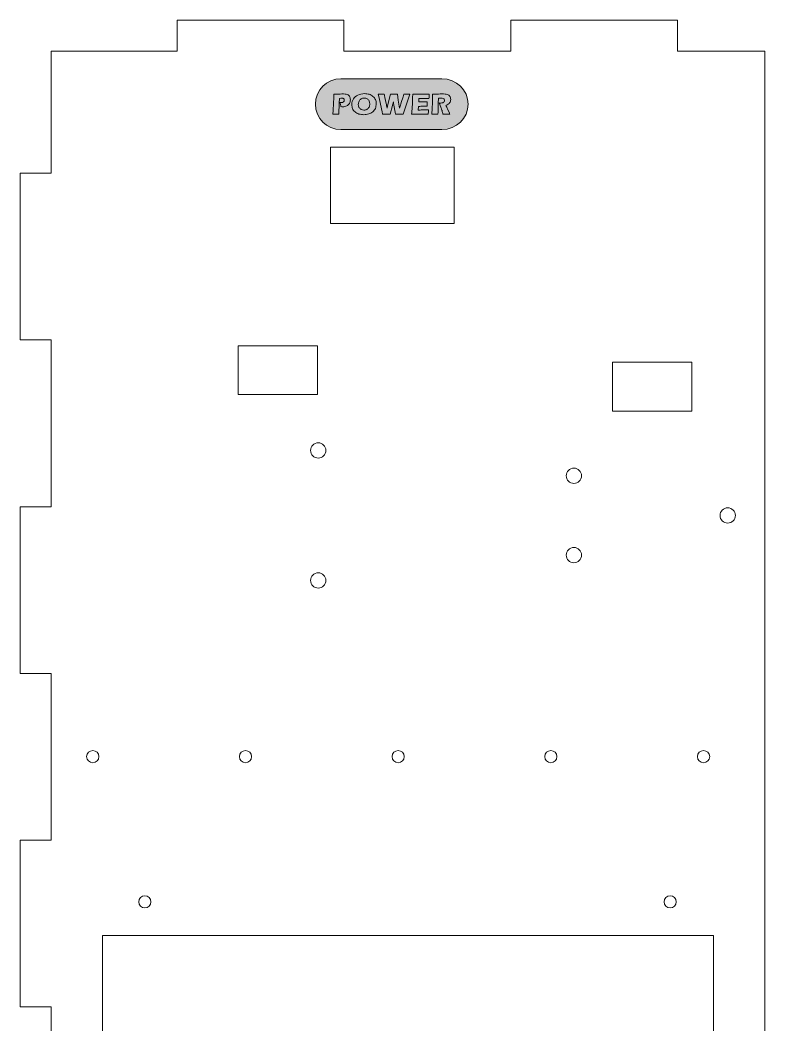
# Model space of a CAD drawing. Header units: millimetres. Extents: x -102 to 579, y -399 to 127.
# Drawn here: x -101.2 to 20.7, y -234.4 to -69.8 of the extents above; entities that cross this region are included whole.
import ezdxf

# ---------------------------------------------------------------- set-up
doc = ezdxf.new("R2010")
doc.units = ezdxf.units.MM
doc.header["$MEASUREMENT"] = 0
doc.layers.add('Layer 1', color=7, linetype='Continuous')
doc.layers.add('Layer 2', color=7, linetype='Continuous')

# ---------------------------------------------------------------- blocks, each defined once
blk = doc.blocks.new('block 142')
at = {"layer": 'Layer 1', "color": 7, "lineweight": 5, "true_color": 0xffffff}
blk.add_open_spline([(9.65, -190.49), (9.65, -189.94), (10.1, -189.49), (10.65, -189.49), (11.2, -189.49), (11.65, -189.94), (11.65, -190.49), (11.65, -191.05), (11.2, -191.49), (10.65, -191.49), (10.1, -191.49), (9.65, -191.05), (9.65, -190.49), (9.65, -190.49), (9.65, -190.49), (9.65, -190.49)], degree=3, knots=[0, 0, 0, 0, 1, 1, 1, 2, 2, 2, 3, 3, 3, 4, 4, 4, 5, 5, 5, 5], dxfattribs=at)
blk = doc.blocks.new('block 143')
at = {"layer": 'Layer 1', "color": 7, "lineweight": 5, "true_color": 0xffffff}
blk.add_open_spline([(-15.35, -190.49), (-15.35, -189.94), (-14.9, -189.49), (-14.35, -189.49), (-13.79, -189.49), (-13.35, -189.94), (-13.35, -190.49), (-13.35, -191.05), (-13.79, -191.49), (-14.35, -191.49), (-14.9, -191.49), (-15.35, -191.05), (-15.35, -190.49), (-15.35, -190.49), (-15.35, -190.49), (-15.35, -190.49)], degree=3, knots=[0, 0, 0, 0, 1, 1, 1, 2, 2, 2, 3, 3, 3, 4, 4, 4, 5, 5, 5, 5], dxfattribs=at)
blk = doc.blocks.new('block 144')
at = {"layer": 'Layer 1', "color": 7, "lineweight": 5, "true_color": 0xffffff}
blk.add_open_spline([(-11.83, -144.48), (-11.83, -143.79), (-11.27, -143.23), (-10.58, -143.23), (-9.89, -143.23), (-9.33, -143.79), (-9.33, -144.48), (-9.33, -145.17), (-9.89, -145.73), (-10.58, -145.73), (-11.27, -145.73), (-11.83, -145.17), (-11.83, -144.48), (-11.83, -144.48), (-11.83, -144.48), (-11.83, -144.48)], degree=3, knots=[0, 0, 0, 0, 1, 1, 1, 2, 2, 2, 3, 3, 3, 4, 4, 4, 5, 5, 5, 5], dxfattribs=at)
blk = doc.blocks.new('block 145')
at = {"layer": 'Layer 1', "color": 7, "lineweight": 5, "true_color": 0xffffff}
blk.add_open_spline([(-11.83, -157.48), (-11.83, -156.79), (-11.27, -156.23), (-10.58, -156.23), (-9.89, -156.23), (-9.33, -156.79), (-9.33, -157.48), (-9.33, -158.17), (-9.89, -158.73), (-10.58, -158.73), (-11.27, -158.73), (-11.83, -158.17), (-11.83, -157.48), (-11.83, -157.48), (-11.83, -157.48), (-11.83, -157.48)], degree=3, knots=[0, 0, 0, 0, 1, 1, 1, 2, 2, 2, 3, 3, 3, 4, 4, 4, 5, 5, 5, 5], dxfattribs=at)
blk = doc.blocks.new('block 146')
at = {"layer": 'Layer 1', "color": 7, "lineweight": 5, "true_color": 0xffffff}
blk.add_open_spline([(-53.68, -161.63), (-53.68, -160.94), (-53.12, -160.38), (-52.43, -160.38), (-51.74, -160.38), (-51.18, -160.94), (-51.18, -161.63), (-51.18, -162.32), (-51.74, -162.88), (-52.43, -162.88), (-53.12, -162.88), (-53.68, -162.32), (-53.68, -161.63), (-53.68, -161.63), (-53.68, -161.63), (-53.68, -161.63)], degree=3, knots=[0, 0, 0, 0, 1, 1, 1, 2, 2, 2, 3, 3, 3, 4, 4, 4, 5, 5, 5, 5], dxfattribs=at)
blk = doc.blocks.new('block 147')
at = {"layer": 'Layer 1', "color": 7, "lineweight": 5, "true_color": 0xffffff}
blk.add_open_spline([(-53.68, -140.33), (-53.68, -139.64), (-53.12, -139.08), (-52.43, -139.08), (-51.74, -139.08), (-51.18, -139.64), (-51.18, -140.33), (-51.18, -141.02), (-51.74, -141.58), (-52.43, -141.58), (-53.12, -141.58), (-53.68, -141.02), (-53.68, -140.33), (-53.68, -140.33), (-53.68, -140.33), (-53.68, -140.33)], degree=3, knots=[0, 0, 0, 0, 1, 1, 1, 2, 2, 2, 3, 3, 3, 4, 4, 4, 5, 5, 5, 5], dxfattribs=at)
blk = doc.blocks.new('block 148')
at = {"layer": 'Layer 1', "color": 7, "lineweight": 5, "true_color": 0xffffff}
blk.add_open_spline([(-81.81, -214.28), (-81.81, -213.73), (-81.37, -213.28), (-80.81, -213.28), (-80.26, -213.28), (-79.81, -213.73), (-79.81, -214.28), (-79.81, -214.84), (-80.26, -215.28), (-80.81, -215.28), (-81.37, -215.28), (-81.81, -214.84), (-81.81, -214.28), (-81.81, -214.28), (-81.81, -214.28), (-81.81, -214.28)], degree=3, knots=[0, 0, 0, 0, 1, 1, 1, 2, 2, 2, 3, 3, 3, 4, 4, 4, 5, 5, 5, 5], dxfattribs=at)
blk = doc.blocks.new('block 149')
at = {"layer": 'Layer 1', "color": 7, "lineweight": 5, "true_color": 0xffffff}
blk.add_open_spline([(4.19, -214.28), (4.19, -213.73), (4.63, -213.28), (5.19, -213.28), (5.74, -213.28), (6.19, -213.73), (6.19, -214.28), (6.19, -214.84), (5.74, -215.28), (5.19, -215.28), (4.63, -215.28), (4.19, -214.84), (4.19, -214.28), (4.19, -214.28), (4.19, -214.28), (4.19, -214.28)], degree=3, knots=[0, 0, 0, 0, 1, 1, 1, 2, 2, 2, 3, 3, 3, 4, 4, 4, 5, 5, 5, 5], dxfattribs=at)
blk = doc.blocks.new('block 152')
at = {"layer": 'Layer 1', "color": 7, "lineweight": 5, "true_color": 0xffffff}
blk.add_open_spline([(13.35, -150.98), (13.35, -150.29), (13.91, -149.73), (14.6, -149.73), (15.29, -149.73), (15.85, -150.29), (15.85, -150.98), (15.85, -151.67), (15.29, -152.23), (14.6, -152.23), (13.91, -152.23), (13.35, -151.67), (13.35, -150.98), (13.35, -150.98), (13.35, -150.98), (13.35, -150.98)], degree=3, knots=[0, 0, 0, 0, 1, 1, 1, 2, 2, 2, 3, 3, 3, 4, 4, 4, 5, 5, 5, 5], dxfattribs=at)
blk = doc.blocks.new('block 153')
at = {"layer": 'Layer 1', "color": 7, "lineweight": 5, "true_color": 0xffffff}
blk.add_open_spline([(-40.34, -190.49), (-40.34, -189.94), (-39.9, -189.49), (-39.34, -189.49), (-38.79, -189.49), (-38.34, -189.94), (-38.34, -190.49), (-38.34, -191.05), (-38.79, -191.49), (-39.34, -191.49), (-39.9, -191.49), (-40.34, -191.05), (-40.34, -190.49), (-40.34, -190.49), (-40.34, -190.49), (-40.34, -190.49)], degree=3, knots=[0, 0, 0, 0, 1, 1, 1, 2, 2, 2, 3, 3, 3, 4, 4, 4, 5, 5, 5, 5], dxfattribs=at)
blk = doc.blocks.new('block 154')
at = {"layer": 'Layer 1', "color": 7, "lineweight": 5, "true_color": 0xffffff}
blk.add_open_spline([(-65.34, -190.49), (-65.34, -189.94), (-64.89, -189.49), (-64.34, -189.49), (-63.79, -189.49), (-63.34, -189.94), (-63.34, -190.49), (-63.34, -191.05), (-63.79, -191.49), (-64.34, -191.49), (-64.89, -191.49), (-65.34, -191.05), (-65.34, -190.49), (-65.34, -190.49), (-65.34, -190.49), (-65.34, -190.49)], degree=3, knots=[0, 0, 0, 0, 1, 1, 1, 2, 2, 2, 3, 3, 3, 4, 4, 4, 5, 5, 5, 5], dxfattribs=at)
blk = doc.blocks.new('block 155')
at = {"layer": 'Layer 1', "color": 7, "lineweight": 5, "true_color": 0xffffff}
blk.add_open_spline([(-90.34, -190.49), (-90.34, -189.94), (-89.89, -189.49), (-89.34, -189.49), (-88.79, -189.49), (-88.34, -189.94), (-88.34, -190.49), (-88.34, -191.05), (-88.79, -191.49), (-89.34, -191.49), (-89.89, -191.49), (-90.34, -191.05), (-90.34, -190.49), (-90.34, -190.49), (-90.34, -190.49), (-90.34, -190.49)], degree=3, knots=[0, 0, 0, 0, 1, 1, 1, 2, 2, 2, 3, 3, 3, 4, 4, 4, 5, 5, 5, 5], dxfattribs=at)
blk = doc.blocks.new('block 156')
at = {"layer": 'Layer 1', "color": 7, "lineweight": 5, "true_color": 0xffffff}
for points in [[(-96.15, -122.24), (-96.15, -149.55), (-101.23, -149.55), (-101.23, -176.85), (-96.15, -176.85), (-96.15, -204.16), (-101.23, -204.16), (-101.23, -231.46), (-96.15, -231.46), (-96.15, -258.77)], [(20.69, -306.06), (20.69, -74.92), (6.39, -74.92), (6.39, -69.84), (-20.91, -69.84), (-20.91, -74.92), (-48.22, -74.92), (-48.22, -69.84), (-75.52, -69.84), (-75.52, -74.92), (-96.15, -74.92), (-96.15, -94.94), (-101.23, -94.94), (-101.23, -122.24), (-96.15, -122.24)]]:
    blk.add_lwpolyline(points, dxfattribs=at)
blk = doc.blocks.new('block 157')
at = {"layer": 'Layer 1', "color": 7, "lineweight": 5, "true_color": 0xffffff}
blk.add_lwpolyline([(-65.55, -131.19), (-65.55, -123.19), (-52.55, -123.19), (-52.55, -131.19), (-65.55, -131.19)], dxfattribs=at)
blk = doc.blocks.new('block 158')
at = {"layer": 'Layer 1', "color": 7, "lineweight": 5, "true_color": 0xffffff}
blk.add_lwpolyline([(-4.27, -133.88), (-4.27, -125.88), (8.73, -125.88), (8.73, -133.88), (-4.27, -133.88)], dxfattribs=at)
blk = doc.blocks.new('block 159')
at = {"layer": 'Layer 1', "color": 7, "lineweight": 5, "true_color": 0xffffff}
blk.add_lwpolyline([(-87.73, -281.8), (-87.73, -219.8), (12.27, -219.8), (12.27, -281.8), (-87.73, -281.8)], dxfattribs=at)
blk = doc.blocks.new('block 160')
at = {"layer": 'Layer 1', "color": 7, "lineweight": 5, "true_color": 0xffffff}
blk.add_lwpolyline([(-30.15, -90.67), (-30.15, -103.17), (-50.4, -103.17), (-50.4, -90.67), (-30.15, -90.67)], dxfattribs=at)
blk = doc.blocks.new('block 140')
at = {"layer": 'Layer 1'}
for name in ['block 156', 'block 160', 'block 157', 'block 158', 'block 147', 'block 144', 'block 152', 'block 145', 'block 146', 'block 155', 'block 154', 'block 153', 'block 143', 'block 142', 'block 148', 'block 149', 'block 159']:
    blk.add_blockref(name, (0, 0), dxfattribs=at)
blk = doc.blocks.new('block 200')
at = {"layer": 'Layer 2', "true_color": 0x000000}
h = blk.add_hatch(color=18, dxfattribs=at)
h.dxf.hatch_style = 2
edge = h.paths.add_edge_path()
edge.add_spline(control_points=[(-50.03, -85.27), (-50.03, -85.27), (-49.98, -84.65), (-49.98, -84.65), (-49.98, -84.65), (-49.92, -83.43), (-49.92, -83.43), (-49.92, -83.43), (-49.89, -82.57), (-49.89, -82.57), (-49.89, -82.48), (-49.89, -82.39), (-49.89, -82.3), (-49.89, -82.23), (-49.89, -82.11), (-49.89, -81.95), (-49.68, -81.96), (-49.5, -81.96), (-49.37, -81.96), (-49.25, -81.96), (-49.08, -81.96), (-48.86, -81.95), (-48.64, -81.94), (-48.46, -81.94), (-48.31, -81.94), (-48.09, -81.94), (-47.93, -81.95), (-47.83, -81.98), (-47.72, -82.01), (-47.63, -82.05), (-47.54, -82.11), (-47.46, -82.17), (-47.39, -82.24), (-47.33, -82.32), (-47.28, -82.4), (-47.24, -82.49), (-47.21, -82.59), (-47.18, -82.69), (-47.17, -82.79), (-47.17, -82.9), (-47.17, -83.12), (-47.22, -83.32), (-47.33, -83.5), (-47.43, -83.67), (-47.58, -83.81), (-47.77, -83.9), (-47.96, -83.99), (-48.18, -84.03), (-48.42, -84.03), (-48.5, -84.03), (-48.6, -84.02), (-48.72, -84), (-48.73, -83.93), (-48.76, -83.82), (-48.79, -83.67), (-48.83, -83.52), (-48.86, -83.41), (-48.88, -83.34), (-48.81, -83.36), (-48.73, -83.36), (-48.66, -83.36), (-48.49, -83.36), (-48.37, -83.32), (-48.29, -83.25), (-48.21, -83.17), (-48.17, -83.07), (-48.17, -82.96), (-48.17, -82.9), (-48.18, -82.85), (-48.2, -82.81), (-48.22, -82.77), (-48.24, -82.73), (-48.28, -82.7), (-48.32, -82.68), (-48.36, -82.66), (-48.41, -82.65), (-48.46, -82.64), (-48.51, -82.64), (-48.57, -82.64), (-48.63, -82.64), (-48.69, -82.64), (-48.75, -82.64), (-48.75, -82.64), (-48.96, -82.66), (-48.96, -82.66), (-48.98, -82.97), (-48.99, -83.32), (-49.01, -83.7), (-49.03, -84.4), (-49.04, -84.82), (-49.04, -84.96), (-49.04, -84.96), (-49.04, -85.27), (-49.04, -85.27), (-49.04, -85.27), (-49.52, -85.27), (-49.52, -85.27), (-49.59, -85.27), (-49.76, -85.27), (-50.03, -85.27)], knot_values=[0, 0, 0, 0, 1, 1, 1, 2, 2, 2, 3, 3, 3, 4, 4, 4, 5, 5, 5, 6, 6, 6, 7, 7, 7, 8, 8, 8, 9, 9, 9, 10, 10, 10, 11, 11, 11, 12, 12, 12, 13, 13, 13, 14, 14, 14, 15, 15, 15, 16, 16, 16, 17, 17, 17, 18, 18, 18, 19, 19, 19, 20, 20, 20, 21, 21, 21, 22, 22, 22, 23, 23, 23, 24, 24, 24, 25, 25, 25, 26, 26, 26, 27, 27, 27, 28, 28, 28, 29, 29, 29, 30, 30, 30, 31, 31, 31, 32, 32, 32, 33, 33, 33, 33], degree=3, periodic=1)
h = blk.add_hatch(color=18, dxfattribs=at)
h.dxf.hatch_style = 2
edge = h.paths.add_edge_path()
edge.add_spline(control_points=[(-44.85, -81.89), (-44.59, -81.89), (-44.34, -81.93), (-44.1, -82), (-43.86, -82.06), (-43.65, -82.18), (-43.47, -82.33), (-43.29, -82.48), (-43.16, -82.66), (-43.07, -82.86), (-42.98, -83.06), (-42.94, -83.29), (-42.94, -83.55), (-42.94, -83.82), (-42.99, -84.07), (-43.08, -84.3), (-43.18, -84.52), (-43.32, -84.72), (-43.51, -84.88), (-43.69, -85.03), (-43.91, -85.15), (-44.17, -85.22), (-44.43, -85.3), (-44.69, -85.34), (-44.97, -85.34), (-45.24, -85.34), (-45.51, -85.3), (-45.76, -85.23), (-46.01, -85.15), (-46.23, -85.04), (-46.41, -84.88), (-46.6, -84.72), (-46.73, -84.54), (-46.81, -84.34), (-46.88, -84.14), (-46.92, -83.92), (-46.92, -83.68), (-46.92, -83.32), (-46.84, -83.01), (-46.68, -82.75), (-46.51, -82.48), (-46.27, -82.27), (-45.95, -82.12), (-45.62, -81.97), (-45.26, -81.89), (-44.85, -81.89)], knot_values=[0, 0, 0, 0, 1, 1, 1, 2, 2, 2, 3, 3, 3, 4, 4, 4, 5, 5, 5, 6, 6, 6, 7, 7, 7, 8, 8, 8, 9, 9, 9, 10, 10, 10, 11, 11, 11, 12, 12, 12, 13, 13, 13, 14, 14, 14, 15, 15, 15, 15], degree=3, periodic=1)
edge = h.paths.add_edge_path()
edge.add_spline(control_points=[(-44.9, -82.62), (-45.08, -82.62), (-45.25, -82.67), (-45.4, -82.76), (-45.55, -82.85), (-45.67, -82.98), (-45.75, -83.14), (-45.83, -83.3), (-45.87, -83.48), (-45.87, -83.67), (-45.87, -83.84), (-45.83, -83.99), (-45.76, -84.14), (-45.69, -84.28), (-45.57, -84.39), (-45.42, -84.47), (-45.27, -84.55), (-45.11, -84.59), (-44.94, -84.59), (-44.77, -84.59), (-44.6, -84.55), (-44.45, -84.46), (-44.3, -84.37), (-44.19, -84.24), (-44.11, -84.08), (-44.03, -83.91), (-43.99, -83.74), (-43.99, -83.57), (-43.99, -83.39), (-44.03, -83.23), (-44.1, -83.09), (-44.17, -82.94), (-44.28, -82.82), (-44.42, -82.74), (-44.56, -82.66), (-44.72, -82.62), (-44.9, -82.62)], knot_values=[0, 0, 0, 0, 1, 1, 1, 2, 2, 2, 3, 3, 3, 4, 4, 4, 5, 5, 5, 6, 6, 6, 7, 7, 7, 8, 8, 8, 9, 9, 9, 10, 10, 10, 11, 11, 11, 12, 12, 12, 12], degree=3, periodic=1)
h = blk.add_hatch(color=18, dxfattribs=at)
h.dxf.hatch_style = 2
edge = h.paths.add_edge_path()
edge.add_spline(control_points=[(-41.89, -85.27), (-41.89, -85.27), (-41.98, -84.82), (-41.98, -84.82), (-42, -84.72), (-42.03, -84.57), (-42.07, -84.38), (-42.07, -84.38), (-42.46, -82.57), (-42.46, -82.57), (-42.46, -82.57), (-42.61, -81.95), (-42.61, -81.95), (-42.4, -81.96), (-42.24, -81.96), (-42.11, -81.96), (-41.97, -81.96), (-41.8, -81.96), (-41.61, -81.95), (-41.57, -82.22), (-41.54, -82.41), (-41.51, -82.53), (-41.51, -82.53), (-41.3, -83.51), (-41.3, -83.51), (-41.26, -83.72), (-41.22, -83.98), (-41.16, -84.28), (-41.16, -84.28), (-41.08, -83.94), (-41.08, -83.94), (-41.08, -83.94), (-40.8, -82.82), (-40.8, -82.82), (-40.8, -82.82), (-40.6, -81.95), (-40.6, -81.95), (-40.37, -81.96), (-40.19, -81.96), (-40.03, -81.96), (-39.87, -81.96), (-39.68, -81.96), (-39.47, -81.95), (-39.47, -81.95), (-39.32, -82.98), (-39.32, -82.98), (-39.32, -82.98), (-39.11, -84.28), (-39.11, -84.28), (-39.11, -84.28), (-39.01, -83.92), (-39.01, -83.92), (-38.99, -83.86), (-38.97, -83.8), (-38.95, -83.74), (-38.94, -83.67), (-38.89, -83.55), (-38.83, -83.36), (-38.83, -83.36), (-38.54, -82.43), (-38.54, -82.43), (-38.54, -82.43), (-38.4, -81.95), (-38.4, -81.95), (-38.2, -81.96), (-38.04, -81.96), (-37.91, -81.96), (-37.77, -81.96), (-37.61, -81.96), (-37.43, -81.95), (-37.43, -81.95), (-38.37, -84.78), (-38.37, -84.78), (-38.37, -84.78), (-38.52, -85.27), (-38.52, -85.27), (-38.77, -85.27), (-38.98, -85.27), (-39.16, -85.27), (-39.35, -85.27), (-39.56, -85.27), (-39.79, -85.27), (-39.79, -85.27), (-39.85, -84.94), (-39.85, -84.94), (-39.85, -84.94), (-40.06, -83.78), (-40.06, -83.78), (-40.07, -83.71), (-40.08, -83.64), (-40.09, -83.56), (-40.1, -83.49), (-40.11, -83.38), (-40.13, -83.22), (-40.13, -83.22), (-40.22, -83.6), (-40.22, -83.6), (-40.24, -83.68), (-40.26, -83.77), (-40.28, -83.85), (-40.28, -83.85), (-40.67, -85.27), (-40.67, -85.27), (-40.92, -85.27), (-41.12, -85.27), (-41.28, -85.27), (-41.46, -85.27), (-41.66, -85.27), (-41.89, -85.27)], knot_values=[0, 0, 0, 0, 1, 1, 1, 2, 2, 2, 3, 3, 3, 4, 4, 4, 5, 5, 5, 6, 6, 6, 7, 7, 7, 8, 8, 8, 9, 9, 9, 10, 10, 10, 11, 11, 11, 12, 12, 12, 13, 13, 13, 14, 14, 14, 15, 15, 15, 16, 16, 16, 17, 17, 17, 18, 18, 18, 19, 19, 19, 20, 20, 20, 21, 21, 21, 22, 22, 22, 23, 23, 23, 24, 24, 24, 25, 25, 25, 26, 26, 26, 27, 27, 27, 28, 28, 28, 29, 29, 29, 30, 30, 30, 31, 31, 31, 32, 32, 32, 33, 33, 33, 34, 34, 34, 35, 35, 35, 36, 36, 36, 36], degree=3, periodic=1)
h = blk.add_hatch(color=18, dxfattribs=at)
h.dxf.hatch_style = 2
edge = h.paths.add_edge_path()
edge.add_spline(control_points=[(-37.14, -85.27), (-37.1, -84.85), (-37.07, -84.5), (-37.05, -84.22), (-37.03, -83.94), (-37.02, -83.57), (-37, -83.1), (-36.98, -82.63), (-36.97, -82.32), (-36.97, -82.17), (-36.97, -82.17), (-36.97, -81.95), (-36.97, -81.95), (-36.59, -81.96), (-36.13, -81.96), (-35.58, -81.96), (-35.08, -81.96), (-34.64, -81.96), (-34.26, -81.95), (-34.26, -81.95), (-34.26, -82.03), (-34.26, -82.03), (-34.27, -82.05), (-34.27, -82.12), (-34.28, -82.24), (-34.28, -82.24), (-34.29, -82.51), (-34.29, -82.51), (-34.29, -82.57), (-34.3, -82.62), (-34.3, -82.68), (-34.61, -82.67), (-34.87, -82.66), (-35.08, -82.66), (-35.32, -82.66), (-35.47, -82.66), (-35.56, -82.66), (-35.64, -82.66), (-35.77, -82.67), (-35.94, -82.67), (-35.94, -82.67), (-35.97, -83.23), (-35.97, -83.23), (-35.78, -83.24), (-35.55, -83.24), (-35.3, -83.24), (-35.21, -83.24), (-34.97, -83.23), (-34.58, -83.22), (-34.59, -83.43), (-34.61, -83.68), (-34.62, -83.96), (-34.9, -83.96), (-35.12, -83.96), (-35.27, -83.96), (-35.49, -83.96), (-35.74, -83.96), (-36.02, -83.98), (-36.02, -83.98), (-36.05, -84.57), (-36.05, -84.57), (-36.05, -84.57), (-35.77, -84.57), (-35.77, -84.57), (-35.69, -84.57), (-35.51, -84.56), (-35.26, -84.56), (-35.26, -84.56), (-34.75, -84.55), (-34.75, -84.55), (-34.68, -84.55), (-34.55, -84.54), (-34.38, -84.53), (-34.4, -84.77), (-34.41, -85.02), (-34.43, -85.27), (-34.82, -85.27), (-35.26, -85.27), (-35.73, -85.27), (-35.73, -85.27), (-36.8, -85.27), (-36.8, -85.27), (-36.8, -85.27), (-37.14, -85.27), (-37.14, -85.27)], knot_values=[0, 0, 0, 0, 1, 1, 1, 2, 2, 2, 3, 3, 3, 4, 4, 4, 5, 5, 5, 6, 6, 6, 7, 7, 7, 8, 8, 8, 9, 9, 9, 10, 10, 10, 11, 11, 11, 12, 12, 12, 13, 13, 13, 14, 14, 14, 15, 15, 15, 16, 16, 16, 17, 17, 17, 18, 18, 18, 19, 19, 19, 20, 20, 20, 21, 21, 21, 22, 22, 22, 23, 23, 23, 24, 24, 24, 25, 25, 25, 26, 26, 26, 27, 27, 27, 28, 28, 28, 28], degree=3, periodic=1)
h = blk.add_hatch(color=18, dxfattribs=at)
h.dxf.hatch_style = 2
edge = h.paths.add_edge_path()
edge.add_spline(control_points=[(-33.86, -85.27), (-33.83, -84.99), (-33.81, -84.73), (-33.79, -84.5), (-33.77, -84.27), (-33.76, -84.01), (-33.74, -83.71), (-33.73, -83.4), (-33.72, -83.09), (-33.71, -82.75), (-33.71, -82.42), (-33.7, -82.15), (-33.7, -81.95), (-33.5, -81.96), (-33.34, -81.96), (-33.21, -81.96), (-33.08, -81.96), (-32.93, -81.96), (-32.74, -81.95), (-32.55, -81.94), (-32.37, -81.94), (-32.2, -81.94), (-31.99, -81.94), (-31.8, -81.95), (-31.64, -81.96), (-31.52, -81.97), (-31.41, -82), (-31.31, -82.03), (-31.21, -82.07), (-31.13, -82.11), (-31.06, -82.16), (-30.99, -82.22), (-30.93, -82.27), (-30.89, -82.34), (-30.84, -82.4), (-30.81, -82.47), (-30.78, -82.56), (-30.76, -82.64), (-30.74, -82.73), (-30.74, -82.83), (-30.74, -82.94), (-30.76, -83.04), (-30.79, -83.14), (-30.81, -83.23), (-30.86, -83.32), (-30.92, -83.4), (-30.97, -83.49), (-31.05, -83.56), (-31.14, -83.62), (-31.23, -83.68), (-31.36, -83.74), (-31.52, -83.81), (-31.52, -83.81), (-31.39, -84.11), (-31.39, -84.11), (-31.36, -84.2), (-31.32, -84.29), (-31.28, -84.38), (-31.28, -84.38), (-30.95, -85.09), (-30.95, -85.09), (-30.94, -85.12), (-30.91, -85.18), (-30.87, -85.27), (-31.14, -85.27), (-31.32, -85.27), (-31.41, -85.27), (-31.53, -85.27), (-31.72, -85.27), (-31.99, -85.27), (-32.01, -85.19), (-32.06, -85.03), (-32.13, -84.8), (-32.15, -84.71), (-32.18, -84.63), (-32.2, -84.58), (-32.24, -84.47), (-32.29, -84.31), (-32.37, -84.1), (-32.37, -84.1), (-32.62, -83.41), (-32.62, -83.41), (-32.53, -83.43), (-32.45, -83.43), (-32.36, -83.43), (-32.24, -83.43), (-32.14, -83.42), (-32.04, -83.38), (-31.94, -83.34), (-31.87, -83.29), (-31.82, -83.22), (-31.77, -83.14), (-31.75, -83.06), (-31.75, -82.98), (-31.75, -82.91), (-31.77, -82.85), (-31.8, -82.8), (-31.84, -82.74), (-31.9, -82.7), (-31.98, -82.68), (-32.06, -82.65), (-32.18, -82.64), (-32.35, -82.64), (-32.41, -82.64), (-32.47, -82.64), (-32.53, -82.64), (-32.59, -82.65), (-32.66, -82.65), (-32.74, -82.65), (-32.76, -82.98), (-32.78, -83.39), (-32.8, -83.86), (-32.81, -84.34), (-32.82, -84.81), (-32.83, -85.27), (-33.1, -85.27), (-33.27, -85.27), (-33.35, -85.27), (-33.45, -85.27), (-33.62, -85.27), (-33.86, -85.27)], knot_values=[0, 0, 0, 0, 1, 1, 1, 2, 2, 2, 3, 3, 3, 4, 4, 4, 5, 5, 5, 6, 6, 6, 7, 7, 7, 8, 8, 8, 9, 9, 9, 10, 10, 10, 11, 11, 11, 12, 12, 12, 13, 13, 13, 14, 14, 14, 15, 15, 15, 16, 16, 16, 17, 17, 17, 18, 18, 18, 19, 19, 19, 20, 20, 20, 21, 21, 21, 22, 22, 22, 23, 23, 23, 24, 24, 24, 25, 25, 25, 26, 26, 26, 27, 27, 27, 28, 28, 28, 29, 29, 29, 30, 30, 30, 31, 31, 31, 32, 32, 32, 33, 33, 33, 34, 34, 34, 35, 35, 35, 36, 36, 36, 37, 37, 37, 38, 38, 38, 39, 39, 39, 40, 40, 40, 40], degree=3, periodic=1)
at = {"layer": 'Layer 2', "lineweight": 0}
for points, knots in [([(-50.03, -85.27), (-50.03, -85.27), (-49.98, -84.65), (-49.98, -84.65), (-49.98, -84.65), (-49.92, -83.43), (-49.92, -83.43), (-49.92, -83.43), (-49.89, -82.57), (-49.89, -82.57), (-49.89, -82.48), (-49.89, -82.39), (-49.89, -82.3), (-49.89, -82.23), (-49.89, -82.11), (-49.89, -81.95), (-49.68, -81.96), (-49.5, -81.96), (-49.37, -81.96), (-49.25, -81.96), (-49.08, -81.96), (-48.86, -81.95), (-48.64, -81.94), (-48.46, -81.94), (-48.31, -81.94), (-48.09, -81.94), (-47.93, -81.95), (-47.83, -81.98), (-47.72, -82.01), (-47.63, -82.05), (-47.54, -82.11), (-47.46, -82.17), (-47.39, -82.24), (-47.33, -82.32), (-47.28, -82.4), (-47.24, -82.49), (-47.21, -82.59), (-47.18, -82.69), (-47.17, -82.79), (-47.17, -82.9), (-47.17, -83.12), (-47.22, -83.32), (-47.33, -83.5), (-47.43, -83.67), (-47.58, -83.81), (-47.77, -83.9), (-47.96, -83.99), (-48.18, -84.03), (-48.42, -84.03), (-48.5, -84.03), (-48.6, -84.02), (-48.72, -84), (-48.73, -83.93), (-48.76, -83.82), (-48.79, -83.67), (-48.83, -83.52), (-48.86, -83.41), (-48.88, -83.34), (-48.81, -83.36), (-48.73, -83.36), (-48.66, -83.36), (-48.49, -83.36), (-48.37, -83.32), (-48.29, -83.25), (-48.21, -83.17), (-48.17, -83.07), (-48.17, -82.96), (-48.17, -82.9), (-48.18, -82.85), (-48.2, -82.81), (-48.22, -82.77), (-48.24, -82.73), (-48.28, -82.7), (-48.32, -82.68), (-48.36, -82.66), (-48.41, -82.65), (-48.46, -82.64), (-48.51, -82.64), (-48.57, -82.64), (-48.63, -82.64), (-48.69, -82.64), (-48.75, -82.64), (-48.75, -82.64), (-48.96, -82.66), (-48.96, -82.66), (-48.98, -82.97), (-48.99, -83.32), (-49.01, -83.7), (-49.03, -84.4), (-49.04, -84.82), (-49.04, -84.96), (-49.04, -84.96), (-49.04, -85.27), (-49.04, -85.27), (-49.04, -85.27), (-49.52, -85.27), (-49.52, -85.27), (-49.59, -85.27), (-49.76, -85.27), (-50.03, -85.27)], [0, 0, 0, 0, 1, 1, 1, 2, 2, 2, 3, 3, 3, 4, 4, 4, 5, 5, 5, 6, 6, 6, 7, 7, 7, 8, 8, 8, 9, 9, 9, 10, 10, 10, 11, 11, 11, 12, 12, 12, 13, 13, 13, 14, 14, 14, 15, 15, 15, 16, 16, 16, 17, 17, 17, 18, 18, 18, 19, 19, 19, 20, 20, 20, 21, 21, 21, 22, 22, 22, 23, 23, 23, 24, 24, 24, 25, 25, 25, 26, 26, 26, 27, 27, 27, 28, 28, 28, 29, 29, 29, 30, 30, 30, 31, 31, 31, 32, 32, 32, 33, 33, 33, 33]), ([(-44.85, -81.89), (-44.59, -81.89), (-44.34, -81.93), (-44.1, -82), (-43.86, -82.06), (-43.65, -82.18), (-43.47, -82.33), (-43.29, -82.48), (-43.16, -82.66), (-43.07, -82.86), (-42.98, -83.06), (-42.94, -83.29), (-42.94, -83.55), (-42.94, -83.82), (-42.99, -84.07), (-43.08, -84.3), (-43.18, -84.52), (-43.32, -84.72), (-43.51, -84.88), (-43.69, -85.03), (-43.91, -85.15), (-44.17, -85.22), (-44.43, -85.3), (-44.69, -85.34), (-44.97, -85.34), (-45.24, -85.34), (-45.51, -85.3), (-45.76, -85.23), (-46.01, -85.15), (-46.23, -85.04), (-46.41, -84.88), (-46.6, -84.72), (-46.73, -84.54), (-46.81, -84.34), (-46.88, -84.14), (-46.92, -83.92), (-46.92, -83.68), (-46.92, -83.32), (-46.84, -83.01), (-46.68, -82.75), (-46.51, -82.48), (-46.27, -82.27), (-45.95, -82.12), (-45.62, -81.97), (-45.26, -81.89), (-44.85, -81.89)], [0, 0, 0, 0, 1, 1, 1, 2, 2, 2, 3, 3, 3, 4, 4, 4, 5, 5, 5, 6, 6, 6, 7, 7, 7, 8, 8, 8, 9, 9, 9, 10, 10, 10, 11, 11, 11, 12, 12, 12, 13, 13, 13, 14, 14, 14, 15, 15, 15, 15]), ([(-41.89, -85.27), (-41.89, -85.27), (-41.98, -84.82), (-41.98, -84.82), (-42, -84.72), (-42.03, -84.57), (-42.07, -84.38), (-42.07, -84.38), (-42.46, -82.57), (-42.46, -82.57), (-42.46, -82.57), (-42.61, -81.95), (-42.61, -81.95), (-42.4, -81.96), (-42.24, -81.96), (-42.11, -81.96), (-41.97, -81.96), (-41.8, -81.96), (-41.61, -81.95), (-41.57, -82.22), (-41.54, -82.41), (-41.51, -82.53), (-41.51, -82.53), (-41.3, -83.51), (-41.3, -83.51), (-41.26, -83.72), (-41.22, -83.98), (-41.16, -84.28), (-41.16, -84.28), (-41.08, -83.94), (-41.08, -83.94), (-41.08, -83.94), (-40.8, -82.82), (-40.8, -82.82), (-40.8, -82.82), (-40.6, -81.95), (-40.6, -81.95), (-40.37, -81.96), (-40.19, -81.96), (-40.03, -81.96), (-39.87, -81.96), (-39.68, -81.96), (-39.47, -81.95), (-39.47, -81.95), (-39.32, -82.98), (-39.32, -82.98), (-39.32, -82.98), (-39.11, -84.28), (-39.11, -84.28), (-39.11, -84.28), (-39.01, -83.92), (-39.01, -83.92), (-38.99, -83.86), (-38.97, -83.8), (-38.95, -83.74), (-38.94, -83.67), (-38.89, -83.55), (-38.83, -83.36), (-38.83, -83.36), (-38.54, -82.43), (-38.54, -82.43), (-38.54, -82.43), (-38.4, -81.95), (-38.4, -81.95), (-38.2, -81.96), (-38.04, -81.96), (-37.91, -81.96), (-37.77, -81.96), (-37.61, -81.96), (-37.43, -81.95), (-37.43, -81.95), (-38.37, -84.78), (-38.37, -84.78), (-38.37, -84.78), (-38.52, -85.27), (-38.52, -85.27), (-38.77, -85.27), (-38.98, -85.27), (-39.16, -85.27), (-39.35, -85.27), (-39.56, -85.27), (-39.79, -85.27), (-39.79, -85.27), (-39.85, -84.94), (-39.85, -84.94), (-39.85, -84.94), (-40.06, -83.78), (-40.06, -83.78), (-40.07, -83.71), (-40.08, -83.64), (-40.09, -83.56), (-40.1, -83.49), (-40.11, -83.38), (-40.13, -83.22), (-40.13, -83.22), (-40.22, -83.6), (-40.22, -83.6), (-40.24, -83.68), (-40.26, -83.77), (-40.28, -83.85), (-40.28, -83.85), (-40.67, -85.27), (-40.67, -85.27), (-40.92, -85.27), (-41.12, -85.27), (-41.28, -85.27), (-41.46, -85.27), (-41.66, -85.27), (-41.89, -85.27)], [0, 0, 0, 0, 1, 1, 1, 2, 2, 2, 3, 3, 3, 4, 4, 4, 5, 5, 5, 6, 6, 6, 7, 7, 7, 8, 8, 8, 9, 9, 9, 10, 10, 10, 11, 11, 11, 12, 12, 12, 13, 13, 13, 14, 14, 14, 15, 15, 15, 16, 16, 16, 17, 17, 17, 18, 18, 18, 19, 19, 19, 20, 20, 20, 21, 21, 21, 22, 22, 22, 23, 23, 23, 24, 24, 24, 25, 25, 25, 26, 26, 26, 27, 27, 27, 28, 28, 28, 29, 29, 29, 30, 30, 30, 31, 31, 31, 32, 32, 32, 33, 33, 33, 34, 34, 34, 35, 35, 35, 36, 36, 36, 36]), ([(-37.14, -85.27), (-37.1, -84.85), (-37.07, -84.5), (-37.05, -84.22), (-37.03, -83.94), (-37.02, -83.57), (-37, -83.1), (-36.98, -82.63), (-36.97, -82.32), (-36.97, -82.17), (-36.97, -82.17), (-36.97, -81.95), (-36.97, -81.95), (-36.59, -81.96), (-36.13, -81.96), (-35.58, -81.96), (-35.08, -81.96), (-34.64, -81.96), (-34.26, -81.95), (-34.26, -81.95), (-34.26, -82.03), (-34.26, -82.03), (-34.27, -82.05), (-34.27, -82.12), (-34.28, -82.24), (-34.28, -82.24), (-34.29, -82.51), (-34.29, -82.51), (-34.29, -82.57), (-34.3, -82.62), (-34.3, -82.68), (-34.61, -82.67), (-34.87, -82.66), (-35.08, -82.66), (-35.32, -82.66), (-35.47, -82.66), (-35.56, -82.66), (-35.64, -82.66), (-35.77, -82.67), (-35.94, -82.67), (-35.94, -82.67), (-35.97, -83.23), (-35.97, -83.23), (-35.78, -83.24), (-35.55, -83.24), (-35.3, -83.24), (-35.21, -83.24), (-34.97, -83.23), (-34.58, -83.22), (-34.59, -83.43), (-34.61, -83.68), (-34.62, -83.96), (-34.9, -83.96), (-35.12, -83.96), (-35.27, -83.96), (-35.49, -83.96), (-35.74, -83.96), (-36.02, -83.98), (-36.02, -83.98), (-36.05, -84.57), (-36.05, -84.57), (-36.05, -84.57), (-35.77, -84.57), (-35.77, -84.57), (-35.69, -84.57), (-35.51, -84.56), (-35.26, -84.56), (-35.26, -84.56), (-34.75, -84.55), (-34.75, -84.55), (-34.68, -84.55), (-34.55, -84.54), (-34.38, -84.53), (-34.4, -84.77), (-34.41, -85.02), (-34.43, -85.27), (-34.82, -85.27), (-35.26, -85.27), (-35.73, -85.27), (-35.73, -85.27), (-36.8, -85.27), (-36.8, -85.27), (-36.8, -85.27), (-37.14, -85.27), (-37.14, -85.27)], [0, 0, 0, 0, 1, 1, 1, 2, 2, 2, 3, 3, 3, 4, 4, 4, 5, 5, 5, 6, 6, 6, 7, 7, 7, 8, 8, 8, 9, 9, 9, 10, 10, 10, 11, 11, 11, 12, 12, 12, 13, 13, 13, 14, 14, 14, 15, 15, 15, 16, 16, 16, 17, 17, 17, 18, 18, 18, 19, 19, 19, 20, 20, 20, 21, 21, 21, 22, 22, 22, 23, 23, 23, 24, 24, 24, 25, 25, 25, 26, 26, 26, 27, 27, 27, 28, 28, 28, 28]), ([(-33.86, -85.27), (-33.83, -84.99), (-33.81, -84.73), (-33.79, -84.5), (-33.77, -84.27), (-33.76, -84.01), (-33.74, -83.71), (-33.73, -83.4), (-33.72, -83.09), (-33.71, -82.75), (-33.71, -82.42), (-33.7, -82.15), (-33.7, -81.95), (-33.5, -81.96), (-33.34, -81.96), (-33.21, -81.96), (-33.08, -81.96), (-32.93, -81.96), (-32.74, -81.95), (-32.55, -81.94), (-32.37, -81.94), (-32.2, -81.94), (-31.99, -81.94), (-31.8, -81.95), (-31.64, -81.96), (-31.52, -81.97), (-31.41, -82), (-31.31, -82.03), (-31.21, -82.07), (-31.13, -82.11), (-31.06, -82.16), (-30.99, -82.22), (-30.93, -82.27), (-30.89, -82.34), (-30.84, -82.4), (-30.81, -82.47), (-30.78, -82.56), (-30.76, -82.64), (-30.74, -82.73), (-30.74, -82.83), (-30.74, -82.94), (-30.76, -83.04), (-30.79, -83.14), (-30.81, -83.23), (-30.86, -83.32), (-30.92, -83.4), (-30.97, -83.49), (-31.05, -83.56), (-31.14, -83.62), (-31.23, -83.68), (-31.36, -83.74), (-31.52, -83.81), (-31.52, -83.81), (-31.39, -84.11), (-31.39, -84.11), (-31.36, -84.2), (-31.32, -84.29), (-31.28, -84.38), (-31.28, -84.38), (-30.95, -85.09), (-30.95, -85.09), (-30.94, -85.12), (-30.91, -85.18), (-30.87, -85.27), (-31.14, -85.27), (-31.32, -85.27), (-31.41, -85.27), (-31.53, -85.27), (-31.72, -85.27), (-31.99, -85.27), (-32.01, -85.19), (-32.06, -85.03), (-32.13, -84.8), (-32.15, -84.71), (-32.18, -84.63), (-32.2, -84.58), (-32.24, -84.47), (-32.29, -84.31), (-32.37, -84.1), (-32.37, -84.1), (-32.62, -83.41), (-32.62, -83.41), (-32.53, -83.43), (-32.45, -83.43), (-32.36, -83.43), (-32.24, -83.43), (-32.14, -83.42), (-32.04, -83.38), (-31.94, -83.34), (-31.87, -83.29), (-31.82, -83.22), (-31.77, -83.14), (-31.75, -83.06), (-31.75, -82.98), (-31.75, -82.91), (-31.77, -82.85), (-31.8, -82.8), (-31.84, -82.74), (-31.9, -82.7), (-31.98, -82.68), (-32.06, -82.65), (-32.18, -82.64), (-32.35, -82.64), (-32.41, -82.64), (-32.47, -82.64), (-32.53, -82.64), (-32.59, -82.65), (-32.66, -82.65), (-32.74, -82.65), (-32.76, -82.98), (-32.78, -83.39), (-32.8, -83.86), (-32.81, -84.34), (-32.82, -84.81), (-32.83, -85.27), (-33.1, -85.27), (-33.27, -85.27), (-33.35, -85.27), (-33.45, -85.27), (-33.62, -85.27), (-33.86, -85.27)], [0, 0, 0, 0, 1, 1, 1, 2, 2, 2, 3, 3, 3, 4, 4, 4, 5, 5, 5, 6, 6, 6, 7, 7, 7, 8, 8, 8, 9, 9, 9, 10, 10, 10, 11, 11, 11, 12, 12, 12, 13, 13, 13, 14, 14, 14, 15, 15, 15, 16, 16, 16, 17, 17, 17, 18, 18, 18, 19, 19, 19, 20, 20, 20, 21, 21, 21, 22, 22, 22, 23, 23, 23, 24, 24, 24, 25, 25, 25, 26, 26, 26, 27, 27, 27, 28, 28, 28, 29, 29, 29, 30, 30, 30, 31, 31, 31, 32, 32, 32, 33, 33, 33, 34, 34, 34, 35, 35, 35, 36, 36, 36, 37, 37, 37, 38, 38, 38, 39, 39, 39, 40, 40, 40, 40]), ([(-44.9, -82.62), (-45.08, -82.62), (-45.25, -82.67), (-45.4, -82.76), (-45.55, -82.85), (-45.67, -82.98), (-45.75, -83.14), (-45.83, -83.3), (-45.87, -83.48), (-45.87, -83.67), (-45.87, -83.84), (-45.83, -83.99), (-45.76, -84.14), (-45.69, -84.28), (-45.57, -84.39), (-45.42, -84.47), (-45.27, -84.55), (-45.11, -84.59), (-44.94, -84.59), (-44.77, -84.59), (-44.6, -84.55), (-44.45, -84.46), (-44.3, -84.37), (-44.19, -84.24), (-44.11, -84.08), (-44.03, -83.91), (-43.99, -83.74), (-43.99, -83.57), (-43.99, -83.39), (-44.03, -83.23), (-44.1, -83.09), (-44.17, -82.94), (-44.28, -82.82), (-44.42, -82.74), (-44.56, -82.66), (-44.72, -82.62), (-44.9, -82.62)], [0, 0, 0, 0, 1, 1, 1, 2, 2, 2, 3, 3, 3, 4, 4, 4, 5, 5, 5, 6, 6, 6, 7, 7, 7, 8, 8, 8, 9, 9, 9, 10, 10, 10, 11, 11, 11, 12, 12, 12, 12])]:
    blk.add_open_spline(points, degree=3, knots=knots, dxfattribs=at)
blk = doc.blocks.new('block 199')
at = {"layer": 'Layer 2', "true_color": 0x0000ff}
h = blk.add_hatch(color=5, dxfattribs=at)
h.dxf.hatch_style = 2
edge = h.paths.add_edge_path()
edge.add_spline(control_points=[(-27.89, -83.61), (-27.89, -85.91), (-29.81, -87.78), (-32.18, -87.78), (-32.18, -87.78), (-48.72, -87.78), (-48.72, -87.78), (-51.02, -87.78), (-52.89, -85.91), (-52.89, -83.61), (-52.89, -81.31), (-51.02, -79.45), (-48.72, -79.45), (-48.72, -79.45), (-32.18, -79.45), (-32.18, -79.45), (-29.81, -79.45), (-27.89, -81.31), (-27.89, -83.61)], knot_values=[0, 0, 0, 0, 1, 1, 1, 2, 2, 2, 3, 3, 3, 4, 4, 4, 5, 5, 5, 6, 6, 6, 6], degree=3, periodic=1)
at = {"layer": 'Layer 2', "lineweight": 0}
blk.add_open_spline([(-27.89, -83.61), (-27.89, -85.91), (-29.81, -87.78), (-32.18, -87.78), (-32.18, -87.78), (-48.72, -87.78), (-48.72, -87.78), (-51.02, -87.78), (-52.89, -85.91), (-52.89, -83.61), (-52.89, -81.31), (-51.02, -79.45), (-48.72, -79.45), (-48.72, -79.45), (-32.18, -79.45), (-32.18, -79.45), (-29.81, -79.45), (-27.89, -81.31), (-27.89, -83.61)], degree=3, knots=[0, 0, 0, 0, 1, 1, 1, 2, 2, 2, 3, 3, 3, 4, 4, 4, 5, 5, 5, 6, 6, 6, 6], dxfattribs=at)
at = {"layer": 'Layer 2'}
blk.add_blockref('block 200', (0, 0), dxfattribs=at)

msp = doc.modelspace()

# ---------------------------------------------------------------- block references
at = {"layer": 'Layer 1'}
msp.add_blockref('block 140', (0, 0), dxfattribs=at)
at = {"layer": 'Layer 2'}
msp.add_blockref('block 199', (0, 0), dxfattribs=at)

doc.saveas('drawing.dxf')
